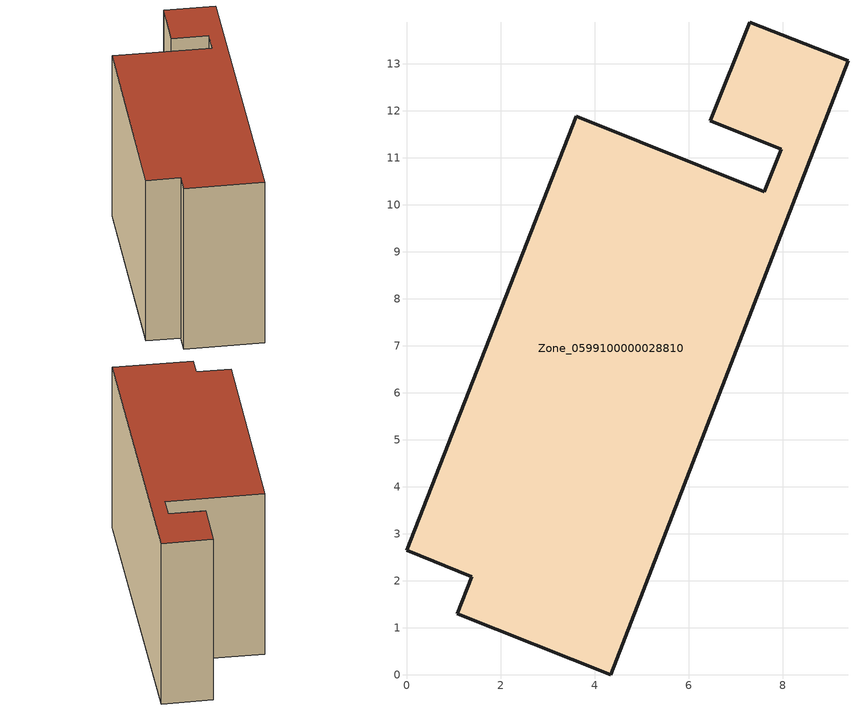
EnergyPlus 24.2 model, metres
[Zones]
Zone_0599100000028810
 floor ground (C_G): 0,2.65 3.61,11.88 7.61,10.28 7.97,11.18 6.46,11.79 7.3,13.89 9.39,13.07 4.34,0 1.08,1.3 1.39,2.09 z7.09
 wall outside (C_F): 1.39,2.09 1.08,1.3 4.34,0 9.39,13.07 7.3,13.89 6.46,11.79 7.97,11.18 7.61,10.28 3.61,11.88 0,2.65 1.39,2.09 z7.09:15.23
 roof outside (C_R): 3.61,11.88 0,2.65 1.39,2.09 1.08,1.3 4.34,0 9.39,13.07 7.3,13.89 6.46,11.79 7.97,11.18 7.61,10.28 z15.23
[BUILDING]
Pand.0599100000028810: North Axis=0; Terrain=City; Loads Convergence Tolerance Value=0.04; Temperature Convergence Tolerance Value=0.4; Solar Distribution=FullExterior; Maximum Number of Warmup Days=25; Minimum Number of Warmup Days=1
[Site:Location]
Rotterdam.The.Hague.AP_ZH_NLD Design_Conditions: Latitude=51.96; Longitude=4.45; Time Zone=1; Elevation=-4.5
[SITE:GROUNDTEMPERATURE:BUILDINGSURFACE]
18, 18, 18, 18, 18, 18, 18, 18, 18, 18, 18, 18
[MATERIAL] Thermal Absorptance=0.9; Solar Absorptance=0.7; Visible Absorptance=0.7
Name | Roughness | Thickness | Conductivity | Density | Specific Heat
G.TI.1975-1991 | MediumSmooth | 0.15 | 0.288461 | 540 | 1210
F.TI.1975-1991 | Rough | 0.3 | 0.230769 | 1920 | 840
R.TI.1975-1991 | MediumRough | 0.2 | 0.153846 | 1500 | 1000
[CONSTRUCTION]
C_G: G.TI.1975-1991
C_F: F.TI.1975-1991
C_R: R.TI.1975-1991
[ZONE]
Zone_0599100000028810: Type=1; Multiplier=1; Ceiling Height=Autocalculate; Volume=Autocalculate; Floor Area=autocalculate; Part of Total Floor Area=Yes
[ZONEINFILTRATION:DESIGNFLOWRATE]
Infil_Zone_0599100000028810: Zone or ZoneList or Space or SpaceList=Zone_0599100000028810; Schedule=AlwaysOn; Design Flow Rate Calculation Method=Flow/Area; Flow Rate per Floor Area=0.003; Constant Term Coefficient=1; Temperature Term Coefficient=0; Velocity Term Coefficient=0; Velocity Squared Term Coefficient=0
[HVACTEMPLATE:ZONE:IDEALLOADSAIRSYSTEM]
Zone_0599100000028810: Maximum Heating Supply Air Temperature=50; Minimum Cooling Supply Air Temperature=13; Maximum Heating Supply Air Humidity Ratio=0.0156; Minimum Cooling Supply Air Humidity Ratio=0.0077; Heating Limit=NoLimit; Cooling Limit=NoLimit; Dehumidification Control Type=ConstantSensibleHeatRatio; Cooling Sensible Heat Ratio=0.7; Dehumidification Setpoint=60; Humidification Control Type=None; Humidification Setpoint=30; Outdoor Air Method=None; Outdoor Air Flow Rate per Person=0.00944; Outdoor Air Flow Rate per Zone Floor Area=0; Outdoor Air Flow Rate per Zone=0; Demand Controlled Ventilation Type=None; Outdoor Air Economizer Type=NoEconomizer; Heat Recovery Type=None; Sensible Heat Recovery Effectiveness=0.7; Latent Heat Recovery Effectiveness=0.65
[ZONECONTROL:THERMOSTAT]
ThermostatControl_Zone_0599100000028810: Zone or ZoneList=Zone_0599100000028810; Control Type Schedule=DualSetpointControlType; Control 1=Thermostat_Zone_0599100000028810; Temperature Difference Between Cutout And Setpoint=0
[THERMOSTATSETPOINT:DUALSETPOINT]
Thermostat_Zone_0599100000028810: Heating Setpoint Temperature Schedule=HeatingSetpoint_Zone_0599100000028810; Cooling Setpoint Temperature Schedule=CoolingSetpoint_Zone_0599100000028810
[SCHEDULE:COMPACT]
HeatingSetpoint_Zone_0599100000028810: Through: 12/31, For: AllDays, Until: 24:00, 21
CoolingSetpoint_Zone_0599100000028810: Through: 12/31, For: AllDays, Until: 24:00, 24
DualSetpointControlType: Through: 12/31, For: AllDays, Until: 24:00, 4
AlwaysOn: Through: 12/31, For: AllDays, Until: 24:00, 1
